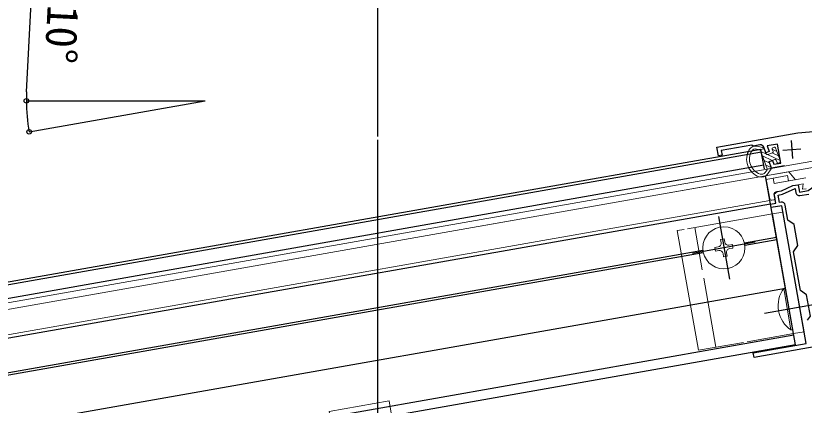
# Model space of a CAD drawing. Units: millimetres, scale not verified. Extents: x -525 to 525, y -783 to 777.
# Drawn here: x -411.3 to -190.8, y 374.2 to 483.2 of the extents above; entities that cross this region are included whole.
import ezdxf
from ezdxf.enums import TextEntityAlignment as Align

# ---------------------------------------------------------------- set-up
doc = ezdxf.new("R2010")
doc.units = ezdxf.units.MM
doc.header["$LTSCALE"] = 4
for name, color, linetype in [('0-2_YKK_11', 7, 'Continuous'), ('0-3_YKK_12', 2, 'Continuous'), ('0-5_YKK_D', 6, 'Continuous')]:
    doc.layers.add(name, color=color, linetype=linetype)
doc.layers.add('0-4_YKK_13', color=4, linetype='Continuous', lineweight=18)
doc.styles.add('ＭＳ ゴシック', font='')
doc.styles.get('ＭＳ ゴシック').set_extended_font_data('MS Gothic')

msp = doc.modelspace()

# ---------------------------------------------------------------- linework, layer by layer
at = {"layer": '0-2_YKK_11'}
for p, q in [((-194.487, 448.251), (-194.051, 443.27)), ((-196.76, 445.542), (-191.779, 445.978)), ((-191.994, 432.859), (-189.532, 433.293))]:
    msp.add_line(p, q, dxfattribs=at)
for points in [[(-203.199, 447.029), (-205.096, 446.694), (-205.443, 446.938), (-214.011, 445.427), (-213.786, 444.147), (-214.77, 443.973), (-215.204, 446.435), (-192.554, 450.429), (-165.528, 452.794), (-164.696, 443.288), (-164.8, 443.095), (-164.752, 442.547), (-164.616, 442.375), (-160.002, 389.635)], [(-196.297, 441.138), (-199.941, 440.495), (-200.625, 442.375), (-199.686, 442.717), (-199.288, 441.626), (-197.357, 441.966), (-198.295, 447.284), (-201.164, 446.779), (-200.575, 445.16), (-201.514, 444.818), (-202.085, 446.386)], [(-161.198, 389.53), (-161.494, 392.917), (-187.001, 390.686), (-204.82, 387.544), (-205.046, 388.824), (-190.274, 391.429), (-197.081, 430.033), (-200.035, 429.512), (-200.209, 430.497), (-198.732, 430.757), (-199.183, 433.318), (-198.417, 433.961), (-197.162, 434.182), (-194.01, 435.652), (-192.533, 435.912), (-192.168, 433.844), (-189.706, 434.278), (-178.224, 442.294), (-178.505, 443.892)], [(-197.255, 431.018), (-197.747, 430.931), (-198.112, 432.999), (-196.858, 433.22), (-193.361, 434.851), (-193.153, 433.671)], [(-189.918, 397.977), (-189.097, 399.15), (-190.139, 405.059), (-191.877, 406.276), (-193.787, 417.109), (-192.57, 418.847), (-193.612, 424.755), (-195.349, 425.972), (-196.096, 430.207)]]:
    msp.add_lwpolyline(points, dxfattribs=at)
for centre, start, end in [((-203.025, 446.044), 19.99998, 99.99996), ((-192.168, 433.844), 190, 279.99998), ((-197.081, 430.033), 10.00002, 100)]:
    msp.add_arc(centre, 1, start, end, dxfattribs=at)
at = {"layer": '0-3_YKK_12'}
for p, q in [((-310, 214.13), (-310, 448.422)), ((-202.762, 444.974), (-460, 399.616)), ((-202.119, 441.33), (-460, 395.859)), ((-193.263, 391.105), (-201.598, 438.375)), ((-200.209, 430.497), (-460, 384.689)), ((-214.825, 427.006), (-211.734, 409.476)), ((-198.559, 421.141), (-207.529, 419.56)), ((-204.515, 419.787), (-222.044, 416.696)), ((-207.424, 418.969), (-198.455, 420.55)), ((-219.134, 417.513), (-460, 375.042)), ((-460, 374.433), (-219.03, 416.923)), ((-196.041, 406.862), (-460, 360.319)), ((-201.939, 399.932), (-183.228, 403.231)), ((-193.732, 393.764), (-460, 346.813)), ((-193.263, 391.105), (-460, 344.072))]:
    msp.add_line(p, q, dxfattribs=at)
msp.add_lwpolyline([(-201.946, 440.345), (-202.901, 445.762), (-460, 400.428)], dxfattribs=at)
at = {"layer": '0-4_YKK_13'}
for p, q in [((-204.148, 445.866), (-203.224, 445.627)), ((-203.951, 446.642), (-202.146, 446.173)), ((-203.109, 445.568), (-202.031, 446.115)), ((-203.017, 445.439), (-201.172, 440.369)), ((-201.854, 445.752), (-202.319, 445.968)), ((-201.939, 445.985), (-201.412, 444.536)), ((-199.532, 445.22), (-199.772, 445.878)), ((-198.47, 445.225), (-199.752, 445.822)), ((-199.593, 446.262), (-199.217, 446.399)), ((-198.832, 446.22), (-197.464, 442.461)), ((-182.215, 443.621), (-460, 394.64)), ((-201.386, 444.482), (-202.932, 445.203)), ((-199.78, 442.682), (-202.471, 443.937)), ((-197.548, 442.693), (-201.085, 444.342)), ((-201.027, 444.357), (-199.712, 444.836)), ((-198.009, 443.959), (-199.812, 444.799)), ((-181.902, 441.848), (-460, 392.812)), ((-200.472, 441.954), (-202.01, 442.672)), ((-200.011, 440.689), (-201.55, 441.406)), ((-200.523, 442.093), (-199.995, 440.644)), ((-199.028, 442.956), (-200.343, 442.477)), ((-198.404, 442.119), (-198.643, 442.777)), ((-198.152, 441.923), (-198.331, 442.007)), ((-197.643, 442.077), (-198.019, 441.94)), ((-201.21, 440.093), (-201.763, 439.315)), ((-201.598, 438.375), (-195.141, 439.514)), ((-201.159, 440.212), (-199.982, 440.486)), ((-200.033, 440.367), (-201.114, 438.848)), ((-193.286, 437.303), (-195.141, 439.514)), ((-201.598, 438.375), (-460, 392.812)), ((-201.598, 438.375), (-200.47, 431.974)), ((-201.598, 438.375), (-200.383, 431.482)), ((-195.516, 438.433), (-201.425, 437.391)), ((-199.455, 437.738), (-199.194, 436.261)), ((-199.194, 436.261), (-190.331, 437.824)), ((-195.516, 438.433), (-195.255, 436.955)), ((-197.301, 434.158), (-194.149, 435.627)), ((-191.152, 436.156), (-194.149, 435.627)), ((-191.287, 434.609), (-191.152, 436.156)), ((-190.303, 434.782), (-191.287, 434.609)), ((-199.183, 433.318), (-198.958, 432.038)), ((-198.778, 433.897), (-197.301, 434.158)), ((-200.383, 431.482), (-460, 385.704)), ((-199.201, 431.69), (-199.89, 431.569)), ((-199.723, 427.74), (-193.819, 394.256)), ((-196.768, 428.26), (-190.864, 394.777)), ((-226.313, 423.051), (-224.343, 423.398)), ((-221.389, 423.919), (-219.309, 412.125)), ((-226.313, 423.051), (-220.409, 389.568)), ((-211.715, 418.009), (-210.731, 418.183)), ((-218.888, 409.738), (-215.485, 390.436)), ((-196.56, 406.872), (-196.059, 406.96)), ((-196.059, 406.96), (-194.01, 395.339)), ((-190.864, 394.777), (-193.819, 394.256)), ((-206.809, 391.966), (-193.819, 394.256)), ((-220.409, 389.568), (-207.764, 391.797)), ((-305.583, 368.047), (-306.885, 375.433))]:
    msp.add_line(p, q, dxfattribs=at)
for points in [[(-223.457, 423.555), (-199.723, 427.74), (-196.768, 428.26)], [(-213.047, 419.805), (-213.221, 420.79), (-214.206, 420.616), (-214.032, 419.632)], [(-210.731, 418.183), (-210.904, 419.168), (-211.889, 418.994)], [(-214.843, 418.473), (-215.828, 418.299), (-215.655, 417.315), (-214.67, 417.488)], [(-213.511, 416.677), (-213.338, 415.692), (-212.353, 415.866), (-212.527, 416.851)], [(-196.56, 406.872), (-194.511, 395.251), (-194.01, 395.339)], [(-322.325, 365.095), (-323.627, 372.481), (-306.885, 375.433)]]:
    msp.add_lwpolyline(points, dxfattribs=at)
msp.add_circle((-213.279, 418.241), 5.9, dxfattribs=at)
for centre, radius, start, end in [((-201.715, 443.042), 5.204, 148.71799, 251.28201), ((-204.453, 444.706), 2, 75.44338, 148.71799), ((-201.715, 443.042), 4.4, 148.69557, 251.30443), ((-204.449, 444.705), 1.2, 75.44338, 148.69557), ((-203.299, 445.336), 0.3, 20, 75.44338), ((-202.221, 445.883), 0.3, 20, 75.44338), ((-199.49, 445.981), 0.3, 110, 200), ((-199.114, 446.117), 0.3, 20, 110), ((-201.13, 444.639), 0.3, 200, 290), ((-199.814, 445.118), 0.3, 290, 20), ((-200.241, 442.196), 0.3, 110, 200), ((-198.925, 442.674), 0.3, 20, 110), ((-198.122, 442.222), 0.3, 200, 290), ((-197.746, 442.359), 0.3, 290, 20), ((-202.743, 440.008), 2, 251.28201, 324.55662), ((-202.741, 440.011), 1.2, 251.30443, 324.55662), ((-201.454, 440.267), 0.3, 324.55662, 20), ((-200.277, 440.541), 0.3, 324.55662, 20), ((-198.691, 433.405), 0.5, 100, 190), ((-199.977, 432.061), 0.5, 190, 280), ((-199.253, 431.986), 0.3, 280, 10), ((-215.017, 419.458), 1, 280, 10), ((-212.063, 419.979), 1, 190, 280), ((-214.496, 416.503), 1, 10, 100), ((-211.542, 417.024), 1, 100, 190), ((-189.881, 402.058), 8.232, 144.2189, 235.7811)]:
    msp.add_arc(centre, radius, start, end, dxfattribs=at)
at = {"layer": '0-5_YKK_D'}
for p, q in [((-310, 449.422), (-310, 595.65)), ((-408.22, 461.917), (-406.953, 486.749)), ((-408.285, 459.368), (-358.285, 459.368)), ((-407.526, 450.686), (-358.285, 459.368))]:
    msp.add_line(p, q, dxfattribs=at)
for centre in [(-408.285, 459.368), (-407.526, 450.686)]:
    msp.add_circle(centre, 0.637, dxfattribs=at)
for start, end in [(177.0776, 180), (180, 190)]:
    msp.add_arc((-358.285, 459.368), 50, start, end, dxfattribs=at)

# ---------------------------------------------------------------- texts
at = {"layer": '0-5_YKK_D', "style": 'ＭＳ ゴシック'}
msp.add_text('10°', height=8.798, rotation=267.078, dxfattribs=at).set_placement((-404.963, 486.488), align=Align.BOTTOM_LEFT)

doc.saveas('drawing.dxf')
